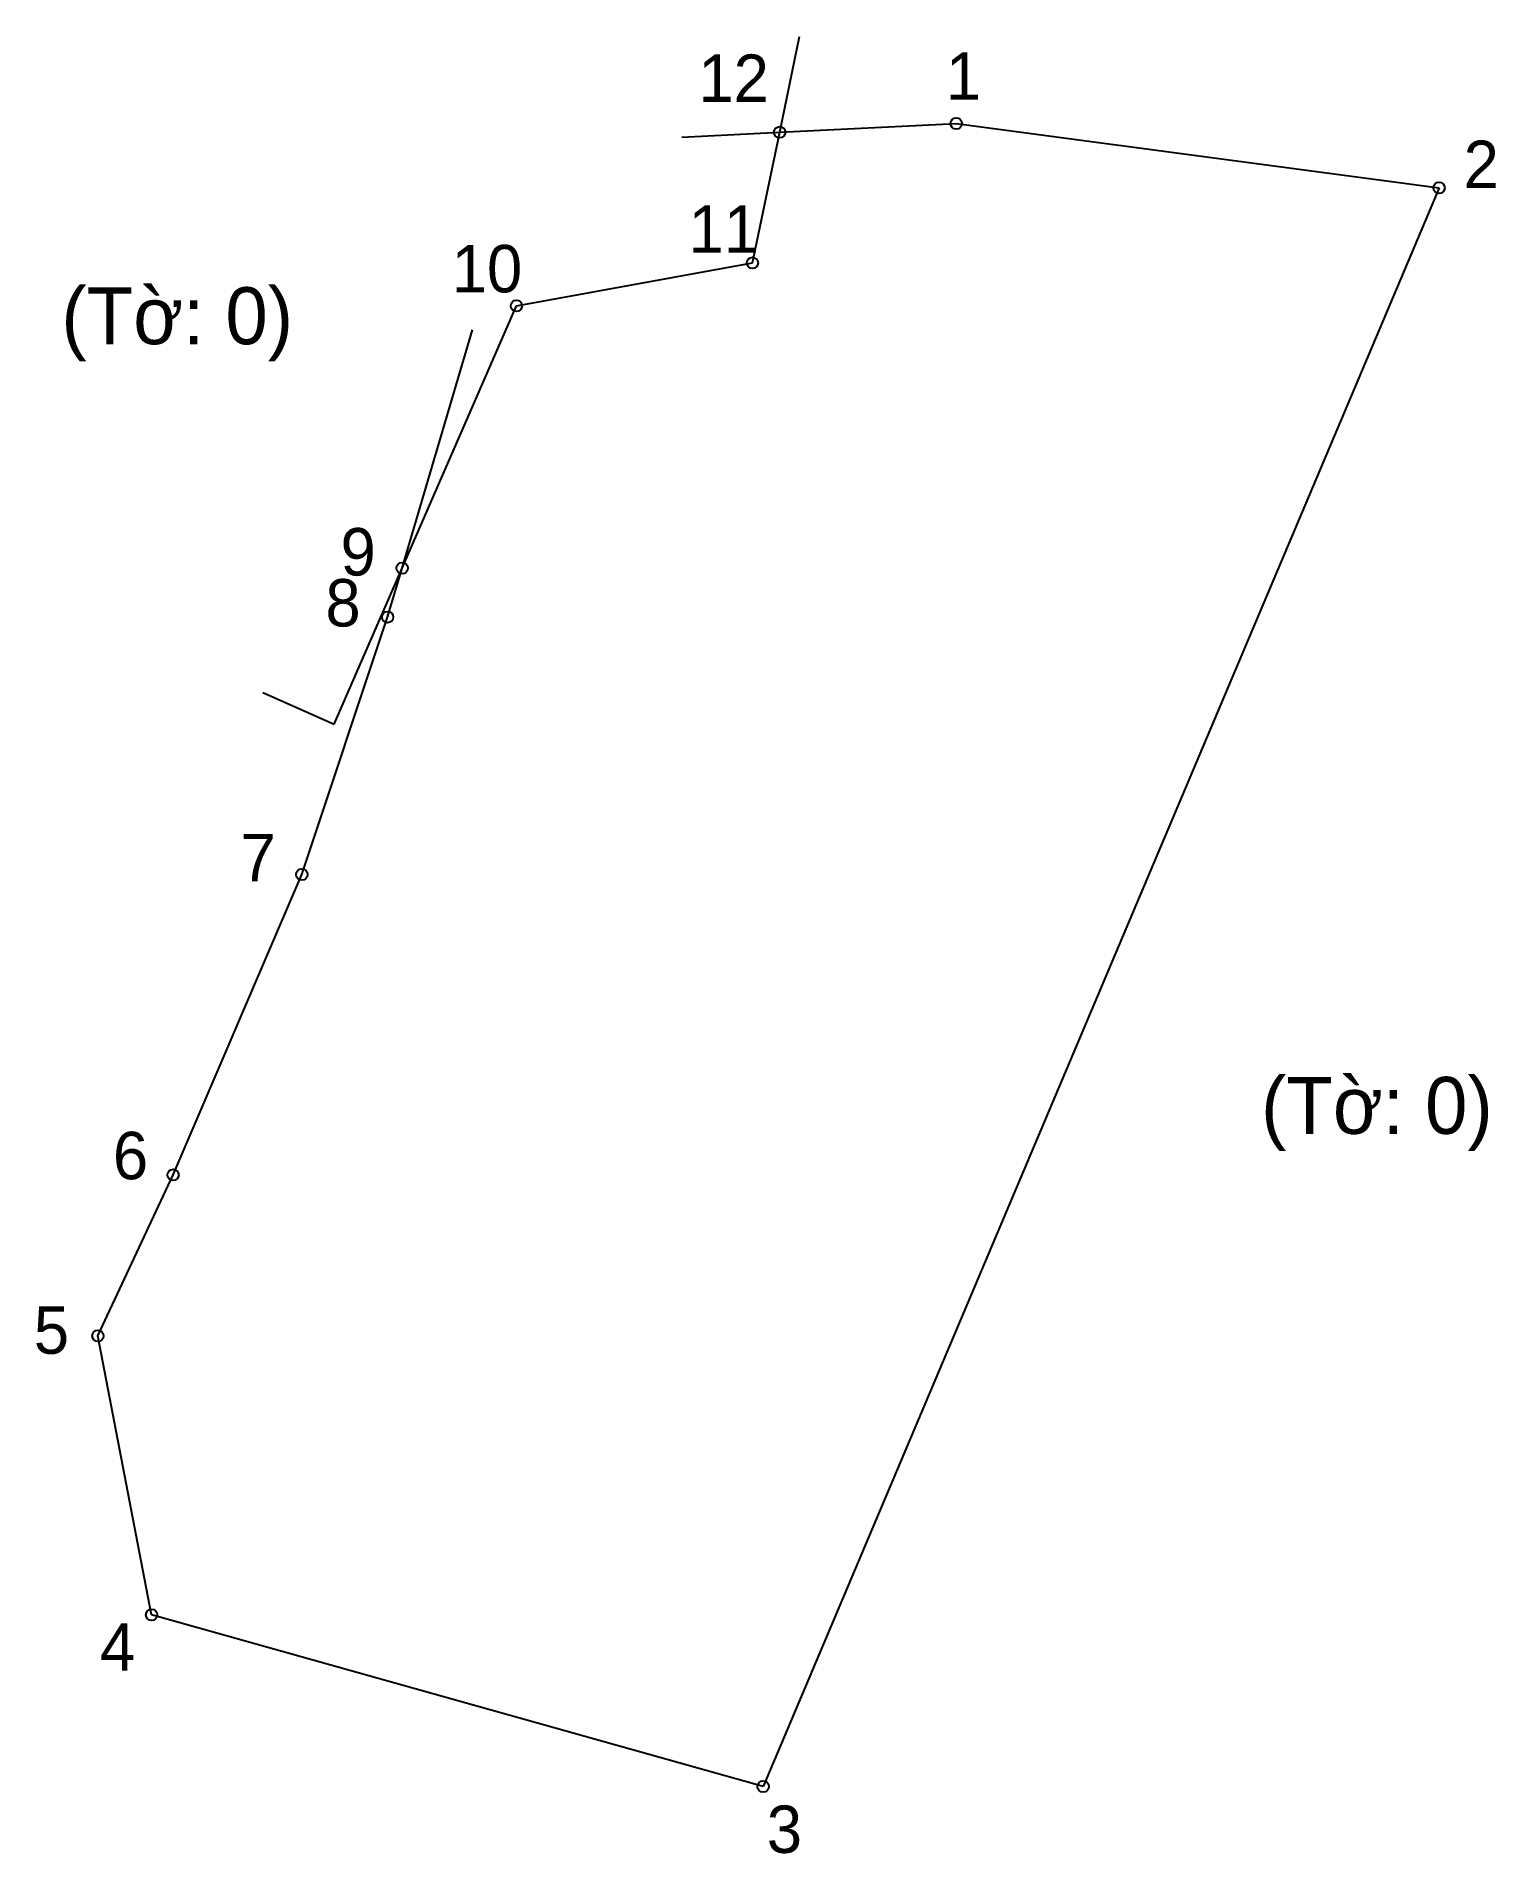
# Model space of a CAD drawing. Extents: x 550233 to 550369, y 1823558 to 1823727.
import ezdxf

# ---------------------------------------------------------------- set-up
doc = ezdxf.new("R2010")
doc.units = 0
for name, color, linetype in [('CanhThua', 7, 'Continuous'), ('MocDinhThua', 7, 'Continuous'), ('NhanTuCan', 7, 'Continuous'), ('RauThua', 7, 'Continuous'), ('SoHieuDinhThua', 7, 'Continuous')]:
    doc.layers.add(name, color=color, linetype=linetype)

msp = doc.modelspace()

# ---------------------------------------------------------------- linework, layer by layer
at = {"layer": 'CanhThua'}
for p, q in [((550302.54, 1823718.18), (550319, 1823719)), ((550319, 1823719), (550364, 1823713)), ((550300, 1823706), (550302.54, 1823718.18)), ((550364, 1823713), (550301, 1823564)), ((550278, 1823702), (550300, 1823706)), ((550267.35, 1823677.56), (550278, 1823702)), ((550266, 1823673), (550267.35, 1823677.56)), ((550258, 1823649), (550266, 1823673)), ((550246, 1823621), (550258, 1823649)), ((550239, 1823606), (550246, 1823621)), ((550244, 1823580), (550239, 1823606)), ((550301, 1823564), (550244, 1823580))]:
    msp.add_line(p, q, dxfattribs=at)
at = {"layer": 'MocDinhThua'}
for centre in [(550302.54, 1823718.18), (550319, 1823719), (550364, 1823713), (550300, 1823706), (550278, 1823702), (550267.35, 1823677.56), (550266, 1823673), (550258, 1823649), (550246, 1823621), (550239, 1823606), (550244, 1823580), (550301, 1823564)]:
    msp.add_circle(centre, 0.53, dxfattribs=at)
at = {"layer": 'RauThua'}
for p, q in [((550302.54, 1823718.18), (550304.4, 1823727.12)), ((550293.41, 1823717.72), (550302.54, 1823718.18)), ((550267.35, 1823677.56), (550273.91, 1823699.76)), ((550261, 1823663), (550267.35, 1823677.56)), ((550254.38, 1823665.96), (550261, 1823663))]:
    msp.add_line(p, q, dxfattribs=at)

# ---------------------------------------------------------------- texts
at = {"layer": 'NhanTuCan'}
for p in [(550235.59, 1823698.43), (550347.41, 1823624.83)]:
    msp.add_text('(Tờ: 0)', height=5.305, dxfattribs=at).set_placement(p)
at = {"layer": 'SoHieuDinhThua'}
for s, height, p in [('12', 4.421, (550294.96, 1823721.01)), ('1', 4.42, (550318.03, 1823721.21)), ('2', 4.42, (550366.29, 1823712.98)), ('11', 4.421, (550294.05, 1823706.96)), ('10', 4.421, (550271.97, 1823703.26)), ('9', 4.42, (550261.61, 1823676.87)), ('8', 4.42, (550260.2, 1823672.12)), ('7', 4.42, (550252.29, 1823648.36)), ('6', 4.42, (550240.39, 1823620.6)), ('5', 4.42, (550233.02, 1823604.33)), ('4', 4.42, (550239.18, 1823574.8)), ('3', 4.42, (550301.34, 1823557.81))]:
    msp.add_text(s, height=height, dxfattribs=at).set_placement(p)

doc.saveas('drawing.dxf')
